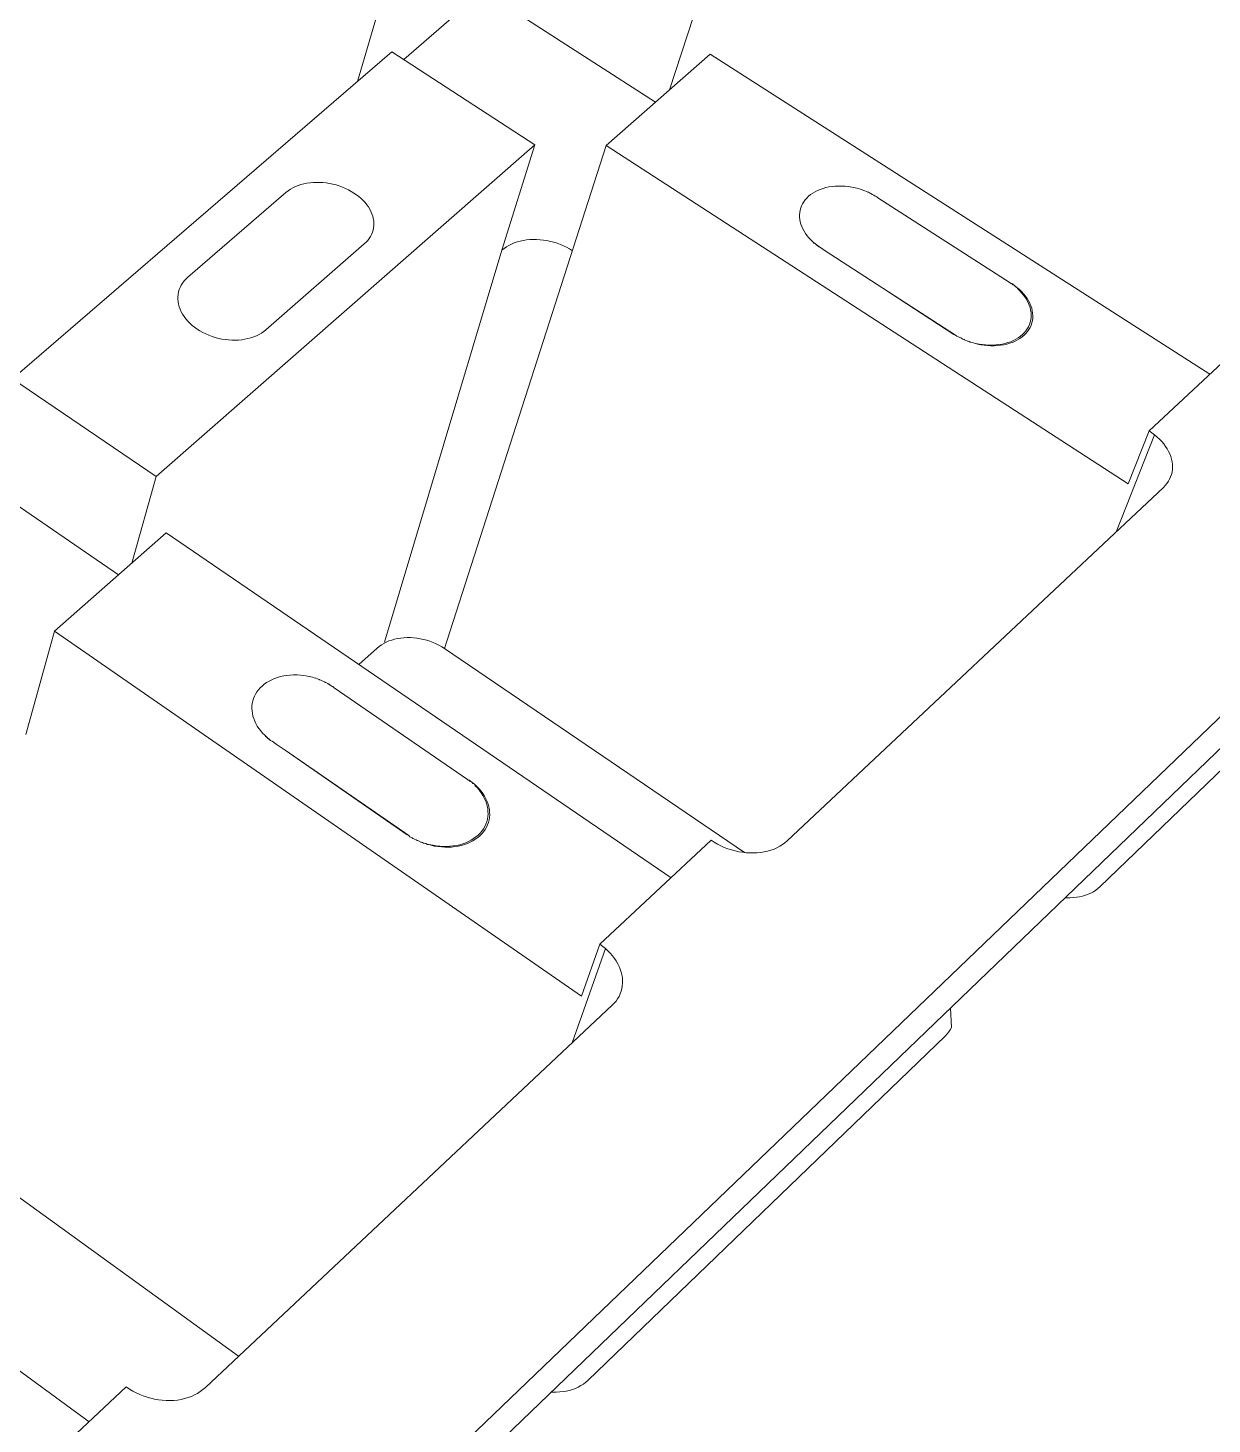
# Model space of a CAD drawing. Header units: millimetres. Extents: x 438 to 4638, y 478 to 3448.
# Drawn here: x 3004.7 to 3071.9, y 2264 to 2343.3 of the extents above; entities that cross this region are included whole.
import ezdxf

# ---------------------------------------------------------------- set-up
doc = ezdxf.new("R2010")
doc.units = ezdxf.units.MM

msp = doc.modelspace()

# ---------------------------------------------------------------- linework, layer by layer
at = {"lineweight": 5}
for p, q in [((3043.756, 2347.818), (3041.13, 2339.771)), ((3024.772, 2344.892), (3023.414, 2340.243)), ((3113.088, 2343.239), (2899.739, 2138.351)), ((3028.875, 2343.94), (3026.036, 2341.49)), ((3040.326, 2339.063), (3032.807, 2343.912)), ((3025.367, 2341.926), (3003.821, 2323.361)), ((3025.367, 2341.926), (3033.488, 2336.638)), ((3037.539, 2336.609), (3043.429, 2341.795)), ((3071.799, 2323.616), (3043.429, 2341.795)), ((3011.99, 2317.798), (3033.488, 2336.638)), ((3037.539, 2336.609), (3028.355, 2308.028)), ((3033.488, 2336.638), (3031.613, 2330.659)), ((3037.539, 2336.609), (3067.17, 2317.385)), ((3020.541, 2334.46), (3020.369, 2334.424)), ((3020.717, 2334.486), (3020.541, 2334.46)), ((3020.898, 2334.502), (3020.717, 2334.486)), ((3021.081, 2334.51), (3020.898, 2334.502)), ((3021.267, 2334.508), (3021.081, 2334.51)), ((3021.453, 2334.497), (3021.267, 2334.508)), ((3021.641, 2334.477), (3021.453, 2334.497)), ((3021.828, 2334.447), (3021.641, 2334.477)), ((3022.014, 2334.409), (3021.828, 2334.447)), ((3019.345, 2333.934), (3013.78, 2329.12)), ((3019.475, 2334.034), (3019.345, 2333.934)), ((3019.604, 2334.119), (3019.475, 2334.034)), ((3019.742, 2334.197), (3019.604, 2334.119)), ((3019.888, 2334.266), (3019.742, 2334.197)), ((3020.042, 2334.328), (3019.888, 2334.266)), ((3020.202, 2334.38), (3020.042, 2334.328)), ((3020.369, 2334.424), (3020.202, 2334.38)), ((3022.198, 2334.362), (3022.014, 2334.409)), ((3022.379, 2334.306), (3022.198, 2334.362)), ((3022.556, 2334.241), (3022.379, 2334.306)), ((3022.729, 2334.169), (3022.556, 2334.241)), ((3022.897, 2334.088), (3022.729, 2334.169)), ((3023.059, 2334), (3022.897, 2334.088)), ((3023.214, 2333.906), (3023.059, 2334)), ((3023.357, 2333.808), (3023.214, 2333.906)), ((3023.491, 2333.705), (3023.357, 2333.808)), ((3023.618, 2333.596), (3023.491, 2333.705)), ((3048.916, 2333.62), (3049.016, 2333.717)), ((3049.016, 2333.717), (3049.13, 2333.812)), ((3049.13, 2333.812), (3049.255, 2333.899)), ((3049.255, 2333.899), (3049.389, 2333.978)), ((3049.389, 2333.978), (3049.532, 2334.05)), ((3049.532, 2334.05), (3049.683, 2334.113)), ((3049.683, 2334.113), (3049.841, 2334.168)), ((3049.841, 2334.168), (3050.006, 2334.213)), ((3050.006, 2334.213), (3050.177, 2334.25)), ((3050.177, 2334.25), (3050.354, 2334.277)), ((3050.354, 2334.277), (3050.534, 2334.294)), ((3050.534, 2334.294), (3050.718, 2334.302)), ((3050.718, 2334.302), (3050.905, 2334.301)), ((3050.905, 2334.301), (3051.094, 2334.29)), ((3051.094, 2334.29), (3051.283, 2334.27)), ((3051.283, 2334.27), (3051.473, 2334.24)), ((3051.473, 2334.24), (3051.661, 2334.201)), ((3051.661, 2334.201), (3051.757, 2334.19)), ((3051.757, 2334.19), (3051.848, 2334.153)), ((3051.848, 2334.153), (3051.941, 2334.133)), ((3051.941, 2334.133), (3052.033, 2334.096)), ((3052.033, 2334.096), (3052.065, 2334.084)), ((3052.065, 2334.084), (3052.122, 2334.068)), ((3052.122, 2334.068), (3052.15, 2334.051)), ((3052.15, 2334.051), (3052.214, 2334.03)), ((3052.214, 2334.03), (3052.299, 2333.994)), ((3052.299, 2333.994), (3052.391, 2333.957)), ((3052.391, 2333.957), (3052.414, 2333.946)), ((3052.414, 2333.946), (3052.47, 2333.912)), ((3052.47, 2333.912), (3052.538, 2333.886)), ((3052.538, 2333.886), (3052.562, 2333.875)), ((3052.562, 2333.875), (3052.6, 2333.85)), ((3052.6, 2333.85), (3052.636, 2333.823)), ((3052.636, 2333.823), (3052.682, 2333.81)), ((3052.682, 2333.81), (3052.728, 2333.785)), ((3052.728, 2333.785), (3052.795, 2333.726)), ((3052.795, 2333.726), (3052.858, 2333.702)), ((3052.858, 2333.702), (3052.887, 2333.689)), ((3052.887, 2333.689), (3052.921, 2333.661)), ((3052.921, 2333.661), (3052.955, 2333.63)), ((3023.735, 2333.483), (3023.618, 2333.596)), ((3023.844, 2333.365), (3023.735, 2333.483)), ((3023.943, 2333.243), (3023.844, 2333.365)), ((3024.031, 2333.117), (3023.943, 2333.243)), ((3024.11, 2332.989), (3024.031, 2333.117)), ((3024.177, 2332.859), (3024.11, 2332.989)), ((3024.233, 2332.726), (3024.177, 2332.859)), ((3048.519, 2332.802), (3048.541, 2332.93)), ((3048.541, 2332.93), (3048.576, 2333.056)), ((3048.576, 2333.056), (3048.621, 2333.178)), ((3048.621, 2333.178), (3048.679, 2333.296)), ((3048.679, 2333.296), (3048.747, 2333.409)), ((3048.747, 2333.409), (3048.826, 2333.517)), ((3048.826, 2333.517), (3048.916, 2333.62)), ((3052.955, 2333.63), (3060.461, 2328.8)), ((3024.278, 2332.593), (3024.233, 2332.726)), ((3024.311, 2332.459), (3024.278, 2332.593)), ((3024.333, 2332.325), (3024.311, 2332.459)), ((3024.326, 2331.929), (3024.34, 2332.059)), ((3024.342, 2332.192), (3024.333, 2332.325)), ((3024.34, 2332.059), (3024.342, 2332.192)), ((3048.508, 2332.671), (3048.519, 2332.802)), ((3048.509, 2332.539), (3048.508, 2332.671)), ((3048.523, 2332.405), (3048.509, 2332.539)), ((3048.548, 2332.271), (3048.523, 2332.405)), ((3048.585, 2332.136), (3048.548, 2332.271)), ((3048.633, 2332.002), (3048.585, 2332.136)), ((3023.997, 2331.213), (3024.08, 2331.321)), ((3024.08, 2331.321), (3024.152, 2331.435)), ((3024.152, 2331.435), (3024.213, 2331.553)), ((3024.213, 2331.553), (3024.262, 2331.675)), ((3024.262, 2331.675), (3024.3, 2331.8)), ((3024.3, 2331.8), (3024.326, 2331.929)), ((3033.198, 2331.258), (3033.389, 2331.267)), ((3033.389, 2331.267), (3033.582, 2331.265)), ((3033.582, 2331.265), (3033.777, 2331.254)), ((3048.693, 2331.868), (3048.633, 2332.002)), ((3048.764, 2331.737), (3048.693, 2331.868)), ((3048.846, 2331.607), (3048.764, 2331.737)), ((3048.938, 2331.481), (3048.846, 2331.607)), ((3049.04, 2331.357), (3048.938, 2331.481)), ((3049.152, 2331.237), (3049.04, 2331.357)), ((3018.215, 2326.135), (3023.801, 2331.012)), ((3023.801, 2331.012), (3023.904, 2331.109)), ((3023.904, 2331.109), (3023.997, 2331.213)), ((3031.613, 2330.659), (3024.939, 2308.399)), ((3031.613, 2330.659), (3031.734, 2330.757)), ((3031.734, 2330.757), (3031.865, 2330.847)), ((3031.865, 2330.847), (3032.005, 2330.93)), ((3032.005, 2330.93), (3032.155, 2331.004)), ((3032.155, 2331.004), (3032.313, 2331.07)), ((3032.313, 2331.07), (3032.478, 2331.127)), ((3032.478, 2331.127), (3032.65, 2331.174)), ((3032.65, 2331.174), (3032.828, 2331.212)), ((3032.828, 2331.212), (3033.011, 2331.24)), ((3033.011, 2331.24), (3033.198, 2331.258)), ((3033.777, 2331.254), (3033.972, 2331.233)), ((3033.972, 2331.233), (3034.167, 2331.202)), ((3034.167, 2331.202), (3034.362, 2331.161)), ((3034.362, 2331.161), (3034.554, 2331.112)), ((3034.554, 2331.112), (3034.743, 2331.052)), ((3034.743, 2331.052), (3034.929, 2330.984)), ((3034.929, 2330.984), (3035.11, 2330.908)), ((3035.11, 2330.908), (3035.286, 2330.823)), ((3035.286, 2330.823), (3035.455, 2330.73)), ((3035.455, 2330.73), (3035.618, 2330.63)), ((3049.274, 2331.122), (3049.152, 2331.237)), ((3049.314, 2331.051), (3049.274, 2331.122)), ((3049.404, 2331.011), (3049.274, 2331.122)), ((3049.404, 2331.011), (3049.314, 2331.051)), ((3049.452, 2330.946), (3049.404, 2331.011)), ((3049.542, 2330.906), (3049.404, 2331.011)), ((3049.542, 2330.906), (3049.452, 2330.946)), ((3049.598, 2330.846), (3049.542, 2330.906)), ((3049.688, 2330.806), (3049.542, 2330.906)), ((3049.688, 2330.806), (3049.598, 2330.846)), ((3049.82, 2330.72), (3049.688, 2330.806)), ((3049.914, 2330.66), (3049.82, 2330.72)), ((3049.914, 2330.66), (3053.241, 2328.498)), ((3101.419, 2330.311), (2899.523, 2135.966)), ((3013.572, 2328.909), (3013.484, 2328.794)), ((3013.67, 2329.018), (3013.572, 2328.909)), ((3013.78, 2329.12), (3013.67, 2329.018)), ((3013.228, 2328.148), (3013.215, 2328.009)), ((3013.254, 2328.285), (3013.228, 2328.148)), ((3013.293, 2328.418), (3013.254, 2328.285)), ((3013.345, 2328.548), (3013.293, 2328.418)), ((3013.408, 2328.673), (3013.345, 2328.548)), ((3013.484, 2328.794), (3013.408, 2328.673)), ((3057.367, 2325.838), (3053.241, 2328.498)), ((3057.274, 2325.877), (3053.241, 2328.498)), ((3060.461, 2328.8), (3060.554, 2328.762)), ((3060.461, 2328.8), (3060.534, 2328.744)), ((3060.554, 2328.762), (3060.613, 2328.695)), ((3060.554, 2328.762), (3060.706, 2328.657)), ((3060.613, 2328.695), (3060.706, 2328.657)), ((3060.706, 2328.657), (3060.85, 2328.546)), ((3060.706, 2328.657), (3060.757, 2328.584)), ((3060.757, 2328.584), (3060.85, 2328.546)), ((3060.85, 2328.546), (3060.892, 2328.467)), ((3060.85, 2328.546), (3060.985, 2328.429)), ((3060.892, 2328.467), (3061.018, 2328.345)), ((3060.985, 2328.429), (3061.11, 2328.307)), ((3061.018, 2328.345), (3061.133, 2328.219)), ((3061.11, 2328.307), (3061.226, 2328.181)), ((3061.133, 2328.219), (3061.238, 2328.088)), ((3061.226, 2328.181), (3061.331, 2328.05)), ((3013.215, 2328.009), (3013.215, 2327.869)), ((3013.215, 2327.869), (3013.228, 2327.727)), ((3013.228, 2327.727), (3013.253, 2327.584)), ((3013.253, 2327.584), (3013.292, 2327.442)), ((3013.292, 2327.442), (3013.343, 2327.301)), ((3013.343, 2327.301), (3013.406, 2327.161)), ((3061.238, 2328.088), (3061.333, 2327.955)), ((3061.331, 2328.05), (3061.426, 2327.916)), ((3061.333, 2327.955), (3061.416, 2327.818)), ((3061.416, 2327.818), (3061.487, 2327.679)), ((3061.426, 2327.916), (3061.508, 2327.78)), ((3061.487, 2327.679), (3061.546, 2327.539)), ((3061.508, 2327.78), (3061.58, 2327.641)), ((3061.546, 2327.539), (3061.592, 2327.397)), ((3061.58, 2327.641), (3061.639, 2327.5)), ((3061.592, 2327.397), (3061.626, 2327.256)), ((3061.639, 2327.5), (3061.685, 2327.359)), ((3061.685, 2327.359), (3061.719, 2327.218)), ((3013.406, 2327.161), (3013.482, 2327.024)), ((3013.482, 2327.024), (3013.569, 2326.889)), ((3013.569, 2326.889), (3013.668, 2326.757)), ((3013.668, 2326.757), (3013.778, 2326.63)), ((3013.778, 2326.63), (3013.898, 2326.507)), ((3013.898, 2326.507), (3014.028, 2326.39)), ((3061.602, 2326.567), (3061.559, 2326.438)), ((3061.633, 2326.7), (3061.602, 2326.567)), ((3061.626, 2327.256), (3061.647, 2327.115)), ((3061.651, 2326.836), (3061.633, 2326.7)), ((3061.647, 2327.115), (3061.655, 2326.975)), ((3061.655, 2326.975), (3061.651, 2326.836)), ((3061.695, 2326.529), (3061.652, 2326.399)), ((3061.726, 2326.662), (3061.695, 2326.529)), ((3061.719, 2327.218), (3061.74, 2327.076)), ((3061.744, 2326.798), (3061.726, 2326.662)), ((3061.74, 2327.076), (3061.748, 2326.936)), ((3061.748, 2326.936), (3061.744, 2326.798)), ((3014.028, 2326.39), (3014.167, 2326.278)), ((3014.167, 2326.278), (3014.315, 2326.173)), ((3014.315, 2326.173), (3014.47, 2326.075)), ((3014.47, 2326.075), (3014.632, 2325.984)), ((3014.632, 2325.984), (3014.801, 2325.9)), ((3014.801, 2325.9), (3014.975, 2325.825)), ((3014.975, 2325.825), (3015.154, 2325.758)), ((3015.154, 2325.758), (3015.337, 2325.7)), ((3017.36, 2325.68), (3017.523, 2325.735)), ((3017.523, 2325.735), (3017.678, 2325.799)), ((3017.678, 2325.799), (3017.826, 2325.871)), ((3017.826, 2325.871), (3017.965, 2325.952)), ((3017.965, 2325.952), (3018.095, 2326.04)), ((3018.095, 2326.04), (3018.215, 2326.135)), ((3057.367, 2325.838), (3057.274, 2325.877)), ((3057.436, 2325.78), (3057.367, 2325.838)), ((3057.529, 2325.742), (3057.436, 2325.78)), ((3057.568, 2325.721), (3057.529, 2325.742)), ((3057.604, 2325.691), (3057.568, 2325.721)), ((3061.048, 2325.769), (3060.924, 2325.68)), ((3061.141, 2325.73), (3061.017, 2325.642)), ((3061.161, 2325.865), (3061.048, 2325.769)), ((3061.254, 2325.826), (3061.141, 2325.73)), ((3061.264, 2325.968), (3061.161, 2325.865)), ((3061.357, 2325.929), (3061.254, 2325.826)), ((3061.355, 2326.077), (3061.264, 2325.968)), ((3061.435, 2326.192), (3061.355, 2326.077)), ((3061.449, 2326.038), (3061.357, 2325.929)), ((3061.503, 2326.312), (3061.435, 2326.192)), ((3061.529, 2326.154), (3061.449, 2326.038)), ((3061.559, 2326.438), (3061.503, 2326.312)), ((3061.597, 2326.274), (3061.529, 2326.154)), ((3061.652, 2326.399), (3061.597, 2326.274)), ((3074.205, 2325.866), (3068.352, 2320.393)), ((3015.337, 2325.7), (3015.523, 2325.651)), ((3015.523, 2325.651), (3015.711, 2325.611)), ((3015.711, 2325.611), (3015.901, 2325.58)), ((3015.901, 2325.58), (3016.091, 2325.559)), ((3016.091, 2325.559), (3016.28, 2325.547)), ((3016.28, 2325.547), (3016.469, 2325.545)), ((3016.469, 2325.545), (3016.655, 2325.553)), ((3016.655, 2325.553), (3016.838, 2325.571)), ((3016.838, 2325.571), (3017.017, 2325.598)), ((3017.017, 2325.598), (3017.191, 2325.635)), ((3017.191, 2325.635), (3017.36, 2325.68)), ((3057.656, 2325.674), (3057.604, 2325.691)), ((3057.656, 2325.674), (3057.777, 2325.609)), ((3057.848, 2325.581), (3057.777, 2325.609)), ((3057.87, 2325.57), (3057.848, 2325.581)), ((3057.87, 2325.57), (3058.049, 2325.496)), ((3058.078, 2325.486), (3058.049, 2325.496)), ((3058.139, 2325.469), (3058.078, 2325.486)), ((3058.199, 2325.443), (3058.139, 2325.469)), ((3058.232, 2325.431), (3058.199, 2325.443)), ((3058.325, 2325.413), (3058.232, 2325.431)), ((3058.418, 2325.374), (3058.325, 2325.413)), ((3058.514, 2325.365), (3058.418, 2325.374)), ((3058.704, 2325.326), (3058.514, 2325.365)), ((3058.607, 2325.326), (3058.514, 2325.365)), ((3058.797, 2325.288), (3058.607, 2325.326)), ((3058.895, 2325.297), (3058.704, 2325.326)), ((3058.988, 2325.258), (3058.797, 2325.288)), ((3059.085, 2325.277), (3058.895, 2325.297)), ((3059.178, 2325.239), (3058.988, 2325.258)), ((3059.275, 2325.267), (3059.085, 2325.277)), ((3059.368, 2325.228), (3059.178, 2325.239)), ((3059.462, 2325.266), (3059.275, 2325.267)), ((3059.555, 2325.228), (3059.368, 2325.228)), ((3059.647, 2325.275), (3059.462, 2325.266)), ((3059.74, 2325.237), (3059.555, 2325.228)), ((3059.828, 2325.294), (3059.647, 2325.275)), ((3059.921, 2325.255), (3059.74, 2325.237)), ((3060.004, 2325.322), (3059.828, 2325.294)), ((3060.098, 2325.284), (3059.921, 2325.255)), ((3060.176, 2325.36), (3060.004, 2325.322)), ((3060.269, 2325.321), (3060.098, 2325.284)), ((3060.34, 2325.406), (3060.176, 2325.36)), ((3060.434, 2325.368), (3060.269, 2325.321)), ((3060.499, 2325.462), (3060.34, 2325.406)), ((3060.592, 2325.424), (3060.434, 2325.368)), ((3060.649, 2325.526), (3060.499, 2325.462)), ((3060.742, 2325.488), (3060.592, 2325.424)), ((3060.791, 2325.599), (3060.649, 2325.526)), ((3060.884, 2325.561), (3060.742, 2325.488)), ((3060.924, 2325.68), (3060.791, 2325.599)), ((3061.017, 2325.642), (3060.884, 2325.561)), ((3011.99, 2317.798), (3003.821, 2323.361)), ((3068.663, 2320.169), (3066.508, 2314.695)), ((3067.17, 2317.385), (3068.352, 2320.393)), ((3068.352, 2320.393), (3068.512, 2320.284)), ((3068.512, 2320.284), (3068.663, 2320.169)), ((3068.663, 2320.169), (3068.807, 2320.048)), ((3068.807, 2320.048), (3068.941, 2319.922)), ((3068.941, 2319.922), (3069.065, 2319.791)), ((3069.065, 2319.791), (3069.179, 2319.655)), ((3069.179, 2319.655), (3069.283, 2319.516)), ((3069.283, 2319.516), (3069.375, 2319.374)), ((3069.375, 2319.374), (3069.455, 2319.23)), ((3069.455, 2319.23), (3069.524, 2319.083)), ((3069.524, 2319.083), (3069.58, 2318.936)), ((3069.58, 2318.936), (3069.624, 2318.788)), ((3069.624, 2318.788), (3069.656, 2318.639)), ((3069.656, 2318.639), (3069.674, 2318.492)), ((3011.99, 2317.798), (3010.603, 2312.886)), ((3069.572, 2317.787), (3069.514, 2317.656)), ((3069.618, 2317.921), (3069.572, 2317.787)), ((3069.652, 2318.06), (3069.618, 2317.921)), ((3069.672, 2318.201), (3069.652, 2318.06)), ((3069.679, 2318.346), (3069.672, 2318.201)), ((3069.674, 2318.492), (3069.679, 2318.346)), ((3009.843, 2312.217), (3002.26, 2317.43)), ((3069.161, 2317.189), (3047.803, 2297.11)), ((3069.266, 2317.296), (3069.161, 2317.189)), ((3069.361, 2317.411), (3069.266, 2317.296)), ((3069.443, 2317.531), (3069.361, 2317.411)), ((3069.514, 2317.656), (3069.443, 2317.531)), ((3006.212, 2309.019), (3012.553, 2314.603)), ((3041.212, 2295.014), (3012.553, 2314.603)), ((3084.483, 2312.743), (3065.561, 2294.499)), ((3006.212, 2309.019), (3004.592, 2303.146)), ((3006.212, 2309.019), (3036.137, 2288.292)), ((3024.769, 2308.243), (3024.904, 2308.324)), ((3024.904, 2308.324), (3025.048, 2308.397)), ((3025.048, 2308.397), (3025.199, 2308.462)), ((3025.199, 2308.462), (3025.358, 2308.518)), ((3025.358, 2308.518), (3025.522, 2308.564)), ((3025.522, 2308.564), (3025.693, 2308.601)), ((3025.693, 2308.601), (3025.868, 2308.629)), ((3025.868, 2308.629), (3026.047, 2308.647)), ((3026.047, 2308.647), (3026.23, 2308.656)), ((3026.23, 2308.656), (3026.414, 2308.654)), ((3026.414, 2308.654), (3026.6, 2308.643)), ((3026.6, 2308.643), (3026.787, 2308.622)), ((3026.787, 2308.622), (3026.974, 2308.592)), ((3026.974, 2308.592), (3027.159, 2308.552)), ((3027.159, 2308.552), (3027.342, 2308.503)), ((3027.342, 2308.503), (3027.523, 2308.445)), ((3027.523, 2308.445), (3027.7, 2308.377)), ((3027.7, 2308.377), (3027.872, 2308.302)), ((3027.872, 2308.302), (3028.039, 2308.218)), ((3023.493, 2307.125), (3024.526, 2308.056)), ((3024.526, 2308.056), (3024.643, 2308.153)), ((3024.643, 2308.153), (3024.769, 2308.243)), ((3028.039, 2308.218), (3028.2, 2308.127)), ((3028.2, 2308.127), (3028.355, 2308.028)), ((3028.355, 2308.028), (3045.388, 2296.449)), ((3017.887, 2305.799), (3017.995, 2305.903)), ((3017.995, 2305.903), (3018.118, 2306.005)), ((3018.118, 2306.005), (3018.251, 2306.099)), ((3018.251, 2306.099), (3018.394, 2306.185)), ((3018.394, 2306.185), (3018.545, 2306.262)), ((3018.545, 2306.262), (3018.705, 2306.33)), ((3018.705, 2306.33), (3018.871, 2306.389)), ((3018.871, 2306.389), (3019.045, 2306.438)), ((3019.045, 2306.438), (3019.224, 2306.477)), ((3019.224, 2306.477), (3019.408, 2306.506)), ((3019.408, 2306.506), (3019.596, 2306.525)), ((3019.596, 2306.525), (3019.788, 2306.534)), ((3019.788, 2306.534), (3019.982, 2306.533)), ((3019.982, 2306.533), (3020.177, 2306.521)), ((3020.177, 2306.521), (3020.373, 2306.499)), ((3020.373, 2306.499), (3020.568, 2306.467)), ((3020.568, 2306.467), (3020.762, 2306.425)), ((3020.762, 2306.425), (3020.861, 2306.413)), ((3020.861, 2306.413), (3020.954, 2306.373)), ((3020.954, 2306.373), (3021.05, 2306.352)), ((3021.05, 2306.352), (3021.143, 2306.312)), ((3021.143, 2306.312), (3021.176, 2306.299)), ((3021.176, 2306.299), (3021.235, 2306.281)), ((3021.235, 2306.281), (3021.263, 2306.263)), ((3021.263, 2306.263), (3021.328, 2306.241)), ((3021.328, 2306.241), (3021.415, 2306.202)), ((3021.415, 2306.202), (3021.508, 2306.161)), ((3021.508, 2306.161), (3021.533, 2306.15)), ((3021.533, 2306.15), (3021.59, 2306.114)), ((3021.59, 2306.114), (3021.659, 2306.086)), ((3021.659, 2306.086), (3021.683, 2306.073)), ((3021.683, 2306.073), (3021.722, 2306.047)), ((3021.722, 2306.047), (3021.758, 2306.017)), ((3021.758, 2306.017), (3021.805, 2306.004)), ((3021.805, 2306.004), (3021.851, 2305.977)), ((3021.851, 2305.977), (3021.919, 2305.913)), ((3021.919, 2305.913), (3021.983, 2305.887)), ((3017.468, 2305.056), (3017.509, 2305.191)), ((3017.509, 2305.191), (3017.562, 2305.322)), ((3017.562, 2305.322), (3017.626, 2305.449)), ((3017.626, 2305.449), (3017.702, 2305.571)), ((3017.702, 2305.571), (3017.789, 2305.688)), ((3017.789, 2305.688), (3017.887, 2305.799)), ((3021.983, 2305.887), (3022.012, 2305.873)), ((3022.012, 2305.873), (3022.046, 2305.843)), ((3022.046, 2305.843), (3022.08, 2305.809)), ((3022.08, 2305.809), (3029.662, 2300.604)), ((3017.418, 2304.634), (3017.422, 2304.777)), ((3017.425, 2304.49), (3017.418, 2304.634)), ((3017.422, 2304.777), (3017.439, 2304.917)), ((3017.445, 2304.345), (3017.425, 2304.49)), ((3017.439, 2304.917), (3017.468, 2305.056)), ((3017.478, 2304.199), (3017.445, 2304.345)), ((3017.522, 2304.055), (3017.478, 2304.199)), ((3017.578, 2303.911), (3017.522, 2304.055)), ((3017.646, 2303.769), (3017.578, 2303.911)), ((3017.725, 2303.63), (3017.646, 2303.769)), ((3017.816, 2303.493), (3017.725, 2303.63)), ((3017.917, 2303.36), (3017.816, 2303.493)), ((3018.028, 2303.231), (3017.917, 2303.36)), ((3018.149, 2303.107), (3018.028, 2303.231)), ((3018.187, 2303.031), (3018.149, 2303.107)), ((3018.279, 2302.988), (3018.149, 2303.107)), ((3018.279, 2302.988), (3018.187, 2303.031)), ((3018.326, 2302.917), (3018.279, 2302.988)), ((3018.418, 2302.874), (3018.279, 2302.988)), ((3018.418, 2302.874), (3018.326, 2302.917)), ((3018.473, 2302.81), (3018.418, 2302.874)), ((3018.564, 2302.767), (3018.473, 2302.81)), ((3018.793, 2302.609), (3018.564, 2302.767)), ((3019.306, 2302.253), (3018.793, 2302.609)), ((3026.32, 2297.411), (3019.306, 2302.253)), ((3026.226, 2297.452), (3019.306, 2302.253)), ((3029.662, 2300.604), (3029.757, 2300.563)), ((3029.662, 2300.604), (3029.735, 2300.544)), ((3029.757, 2300.563), (3029.815, 2300.491)), ((3029.757, 2300.563), (3029.91, 2300.45)), ((3029.815, 2300.491), (3029.91, 2300.45)), ((3029.91, 2300.45), (3029.96, 2300.371)), ((3029.91, 2300.45), (3030.054, 2300.33)), ((3029.96, 2300.371), (3030.054, 2300.33)), ((3030.054, 2300.33), (3030.095, 2300.245)), ((3030.054, 2300.33), (3030.19, 2300.204)), ((3030.095, 2300.245), (3030.22, 2300.114)), ((3030.19, 2300.204), (3030.315, 2300.073)), ((3030.22, 2300.114), (3030.335, 2299.978)), ((3030.315, 2300.073), (3030.429, 2299.936)), ((3030.335, 2299.978), (3030.438, 2299.837)), ((3030.429, 2299.936), (3030.533, 2299.796)), ((3030.438, 2299.837), (3030.53, 2299.693)), ((3030.53, 2299.693), (3030.61, 2299.545)), ((3030.533, 2299.796), (3030.625, 2299.651)), ((3030.625, 2299.651), (3030.705, 2299.504)), ((3030.61, 2299.545), (3030.678, 2299.395)), ((3030.678, 2299.395), (3030.733, 2299.244)), ((3030.705, 2299.504), (3030.773, 2299.354)), ((3030.733, 2299.244), (3030.775, 2299.092)), ((3030.773, 2299.354), (3030.828, 2299.203)), ((3030.775, 2299.092), (3030.804, 2298.939)), ((3030.804, 2298.939), (3030.82, 2298.787)), ((3030.82, 2298.787), (3030.823, 2298.636)), ((3030.828, 2299.203), (3030.87, 2299.05)), ((3030.87, 2299.05), (3030.899, 2298.898)), ((3030.899, 2298.898), (3030.915, 2298.746)), ((3030.7, 2298.057), (3030.636, 2297.922)), ((3030.75, 2298.197), (3030.7, 2298.057)), ((3030.795, 2298.016), (3030.731, 2297.881)), ((3030.788, 2298.34), (3030.75, 2298.197)), ((3030.812, 2298.487), (3030.788, 2298.34)), ((3030.845, 2298.155), (3030.795, 2298.016)), ((3030.823, 2298.636), (3030.812, 2298.487)), ((3030.883, 2298.299), (3030.845, 2298.155)), ((3030.907, 2298.445), (3030.883, 2298.299)), ((3030.918, 2298.595), (3030.907, 2298.445)), ((3030.915, 2298.746), (3030.918, 2298.595)), ((3026.32, 2297.411), (3026.226, 2297.452)), ((3026.389, 2297.348), (3026.32, 2297.411)), ((3026.484, 2297.307), (3026.389, 2297.348)), ((3026.525, 2297.284), (3026.484, 2297.307)), ((3026.56, 2297.251), (3026.525, 2297.284)), ((3026.614, 2297.234), (3026.56, 2297.251)), ((3026.654, 2297.21), (3026.614, 2297.234)), ((3026.736, 2297.163), (3026.654, 2297.21)), ((3030.007, 2297.24), (3029.866, 2297.153)), ((3030.102, 2297.199), (3029.961, 2297.111)), ((3030.14, 2297.336), (3030.007, 2297.24)), ((3030.235, 2297.294), (3030.102, 2297.199)), ((3030.261, 2297.439), (3030.14, 2297.336)), ((3030.356, 2297.398), (3030.235, 2297.294)), ((3030.373, 2297.55), (3030.261, 2297.439)), ((3030.468, 2297.509), (3030.356, 2297.398)), ((3030.472, 2297.668), (3030.373, 2297.55)), ((3030.567, 2297.627), (3030.468, 2297.509)), ((3030.56, 2297.792), (3030.472, 2297.668)), ((3030.636, 2297.922), (3030.56, 2297.792)), ((3030.655, 2297.751), (3030.567, 2297.627)), ((3030.731, 2297.881), (3030.655, 2297.751)), ((3026.809, 2297.134), (3026.736, 2297.163)), ((3026.831, 2297.122), (3026.809, 2297.134)), ((3026.831, 2297.122), (3027.014, 2297.042)), ((3027.044, 2297.031), (3027.014, 2297.042)), ((3027.106, 2297.013), (3027.044, 2297.031)), ((3027.167, 2296.984), (3027.106, 2297.013)), ((3027.201, 2296.971), (3027.167, 2296.984)), ((3027.297, 2296.952), (3027.201, 2296.971)), ((3027.392, 2296.91), (3027.297, 2296.952)), ((3027.49, 2296.9), (3027.392, 2296.91)), ((3027.686, 2296.858), (3027.49, 2296.9)), ((3027.585, 2296.859), (3027.49, 2296.9)), ((3027.781, 2296.817), (3027.585, 2296.859)), ((3027.883, 2296.827), (3027.686, 2296.858)), ((3027.978, 2296.785), (3027.781, 2296.817)), ((3028.08, 2296.805), (3027.883, 2296.827)), ((3028.175, 2296.764), (3027.978, 2296.785)), ((3028.276, 2296.794), (3028.08, 2296.805)), ((3028.372, 2296.753), (3028.175, 2296.764)), ((3028.471, 2296.794), (3028.276, 2296.794)), ((3028.566, 2296.752), (3028.372, 2296.753)), ((3028.663, 2296.803), (3028.471, 2296.794)), ((3028.758, 2296.762), (3028.566, 2296.752)), ((3028.852, 2296.824), (3028.663, 2296.803)), ((3028.947, 2296.782), (3028.758, 2296.762)), ((3029.037, 2296.854), (3028.852, 2296.824)), ((3029.132, 2296.813), (3028.947, 2296.782)), ((3029.216, 2296.894), (3029.037, 2296.854)), ((3029.311, 2296.853), (3029.132, 2296.813)), ((3029.389, 2296.945), (3029.216, 2296.894)), ((3029.484, 2296.903), (3029.311, 2296.853)), ((3029.556, 2297.005), (3029.389, 2296.945)), ((3029.651, 2296.963), (3029.484, 2296.903)), ((3029.715, 2297.074), (3029.556, 2297.005)), ((3029.81, 2297.033), (3029.651, 2296.963)), ((3029.866, 2297.153), (3029.715, 2297.074)), ((3029.961, 2297.111), (3029.81, 2297.033)), ((3043.488, 2297.143), (3037.171, 2291.235)), ((3043.664, 2297.03), (3043.488, 2297.143)), ((3043.848, 2296.925), (3043.664, 2297.03)), ((3044.038, 2296.83), (3043.848, 2296.925)), ((3044.235, 2296.743), (3044.038, 2296.83)), ((3044.436, 2296.666), (3044.235, 2296.743)), ((3044.641, 2296.6), (3044.436, 2296.666)), ((3044.849, 2296.543), (3044.641, 2296.6)), ((3045.059, 2296.497), (3044.849, 2296.543)), ((3045.271, 2296.462), (3045.059, 2296.497)), ((3045.482, 2296.439), (3045.271, 2296.462)), ((3045.693, 2296.426), (3045.482, 2296.439)), ((3045.901, 2296.424), (3045.693, 2296.426)), ((3046.107, 2296.434), (3045.901, 2296.424)), ((3046.308, 2296.455), (3046.107, 2296.434)), ((3046.505, 2296.486), (3046.308, 2296.455)), ((3046.696, 2296.529), (3046.505, 2296.486)), ((3046.881, 2296.583), (3046.696, 2296.529)), ((3047.058, 2296.647), (3046.881, 2296.583)), ((3047.227, 2296.721), (3047.058, 2296.647)), ((3047.386, 2296.804), (3047.227, 2296.721)), ((3047.536, 2296.898), (3047.386, 2296.804)), ((3047.675, 2297), (3047.536, 2296.898)), ((3047.803, 2297.11), (3047.675, 2297)), ((3064.739, 2294.02), (3064.574, 2293.972)), ((3064.898, 2294.078), (3064.739, 2294.02)), ((3065.049, 2294.145), (3064.898, 2294.078)), ((3065.191, 2294.221), (3065.049, 2294.145)), ((3065.324, 2294.306), (3065.191, 2294.221)), ((3065.448, 2294.398), (3065.324, 2294.306)), ((3065.561, 2294.499), (3065.448, 2294.398)), ((3063.669, 2293.878), (3063.576, 2293.884)), ((3063.858, 2293.877), (3063.669, 2293.878)), ((3064.043, 2293.885), (3063.858, 2293.877)), ((3064.225, 2293.904), (3064.043, 2293.885)), ((3064.402, 2293.933), (3064.225, 2293.904)), ((3064.574, 2293.972), (3064.402, 2293.933)), ((3037.485, 2290.993), (3035.599, 2285.638)), ((3036.137, 2288.292), (3037.171, 2291.235)), ((3037.171, 2291.235), (3037.332, 2291.118)), ((3037.332, 2291.118), (3037.485, 2290.993)), ((3037.485, 2290.993), (3037.628, 2290.863)), ((3037.628, 2290.863), (3037.762, 2290.726)), ((3037.762, 2290.726), (3037.886, 2290.585)), ((3037.886, 2290.585), (3037.998, 2290.439)), ((3037.998, 2290.439), (3038.1, 2290.289)), ((3038.1, 2290.289), (3038.189, 2290.135)), ((3038.189, 2290.135), (3038.267, 2289.979)), ((3038.267, 2289.979), (3038.332, 2289.821)), ((3038.332, 2289.821), (3038.384, 2289.662)), ((3038.384, 2289.662), (3038.423, 2289.502)), ((3038.423, 2289.502), (3038.449, 2289.342)), ((3038.449, 2289.342), (3038.462, 2289.183)), ((3038.379, 2288.566), (3038.326, 2288.421)), ((3038.42, 2288.716), (3038.379, 2288.566)), ((3038.447, 2288.869), (3038.42, 2288.716)), ((3038.461, 2289.025), (3038.447, 2288.869)), ((3038.462, 2289.183), (3038.461, 2289.025)), ((3037.872, 2287.775), (3014.777, 2266.064)), ((3037.986, 2287.891), (3037.872, 2287.775)), ((3038.089, 2288.015), (3037.986, 2287.891)), ((3038.181, 2288.144), (3038.089, 2288.015)), ((3038.26, 2288.28), (3038.181, 2288.144)), ((3038.326, 2288.421), (3038.26, 2288.28)), ((3057.068, 2287.618), (3057.134, 2286.503)), ((3056.896, 2286.152), (3056.795, 2286.046)), ((3056.986, 2286.263), (3056.896, 2286.152)), ((3057.066, 2286.38), (3056.986, 2286.263)), ((3057.134, 2286.503), (3057.066, 2286.38)), ((3008.172, 2264.118), (2979.268, 2285.289)), ((3056.795, 2286.046), (3036.49, 2266.468)), ((2998.484, 2280.99), (3016.664, 2267.838)), ((3036.237, 2266.26), (3036.096, 2266.17)), ((3036.369, 2266.36), (3036.237, 2266.26)), ((3036.49, 2266.468), (3036.369, 2266.36)), ((3010.29, 2266.099), (3003.449, 2259.701)), ((3010.468, 2265.977), (3010.29, 2266.099)), ((3010.655, 2265.864), (3010.468, 2265.977)), ((3010.848, 2265.76), (3010.655, 2265.864)), ((3011.049, 2265.667), (3010.848, 2265.76)), ((3011.255, 2265.583), (3011.049, 2265.667)), ((3011.465, 2265.511), (3011.255, 2265.583)), ((3011.679, 2265.45), (3011.465, 2265.511)), ((3011.896, 2265.4), (3011.679, 2265.45)), ((3013.795, 2265.493), (3013.6, 2265.435)), ((3013.982, 2265.562), (3013.795, 2265.493)), ((3014.16, 2265.642), (3013.982, 2265.562)), ((3014.33, 2265.733), (3014.16, 2265.642)), ((3014.49, 2265.834), (3014.33, 2265.733)), ((3014.639, 2265.944), (3014.49, 2265.834)), ((3014.777, 2266.064), (3014.639, 2265.944)), ((3034.505, 2265.801), (3034.409, 2265.807)), ((3034.7, 2265.799), (3034.505, 2265.801)), ((3034.893, 2265.809), (3034.7, 2265.799)), ((3035.082, 2265.829), (3034.893, 2265.809)), ((3035.267, 2265.86), (3035.082, 2265.829)), ((3035.446, 2265.902), (3035.267, 2265.86)), ((3035.62, 2265.954), (3035.446, 2265.902)), ((3035.786, 2266.016), (3035.62, 2265.954)), ((3035.945, 2266.088), (3035.786, 2266.016)), ((3036.096, 2266.17), (3035.945, 2266.088)), ((3012.114, 2265.363), (3011.896, 2265.4)), ((3012.333, 2265.337), (3012.114, 2265.363)), ((3012.551, 2265.323), (3012.333, 2265.337)), ((3012.768, 2265.321), (3012.551, 2265.323)), ((3012.982, 2265.332), (3012.768, 2265.321)), ((3013.193, 2265.354), (3012.982, 2265.332)), ((3013.399, 2265.389), (3013.193, 2265.354)), ((3013.6, 2265.435), (3013.399, 2265.389))]:
    msp.add_line(p, q, dxfattribs=at)

doc.saveas('drawing.dxf')
